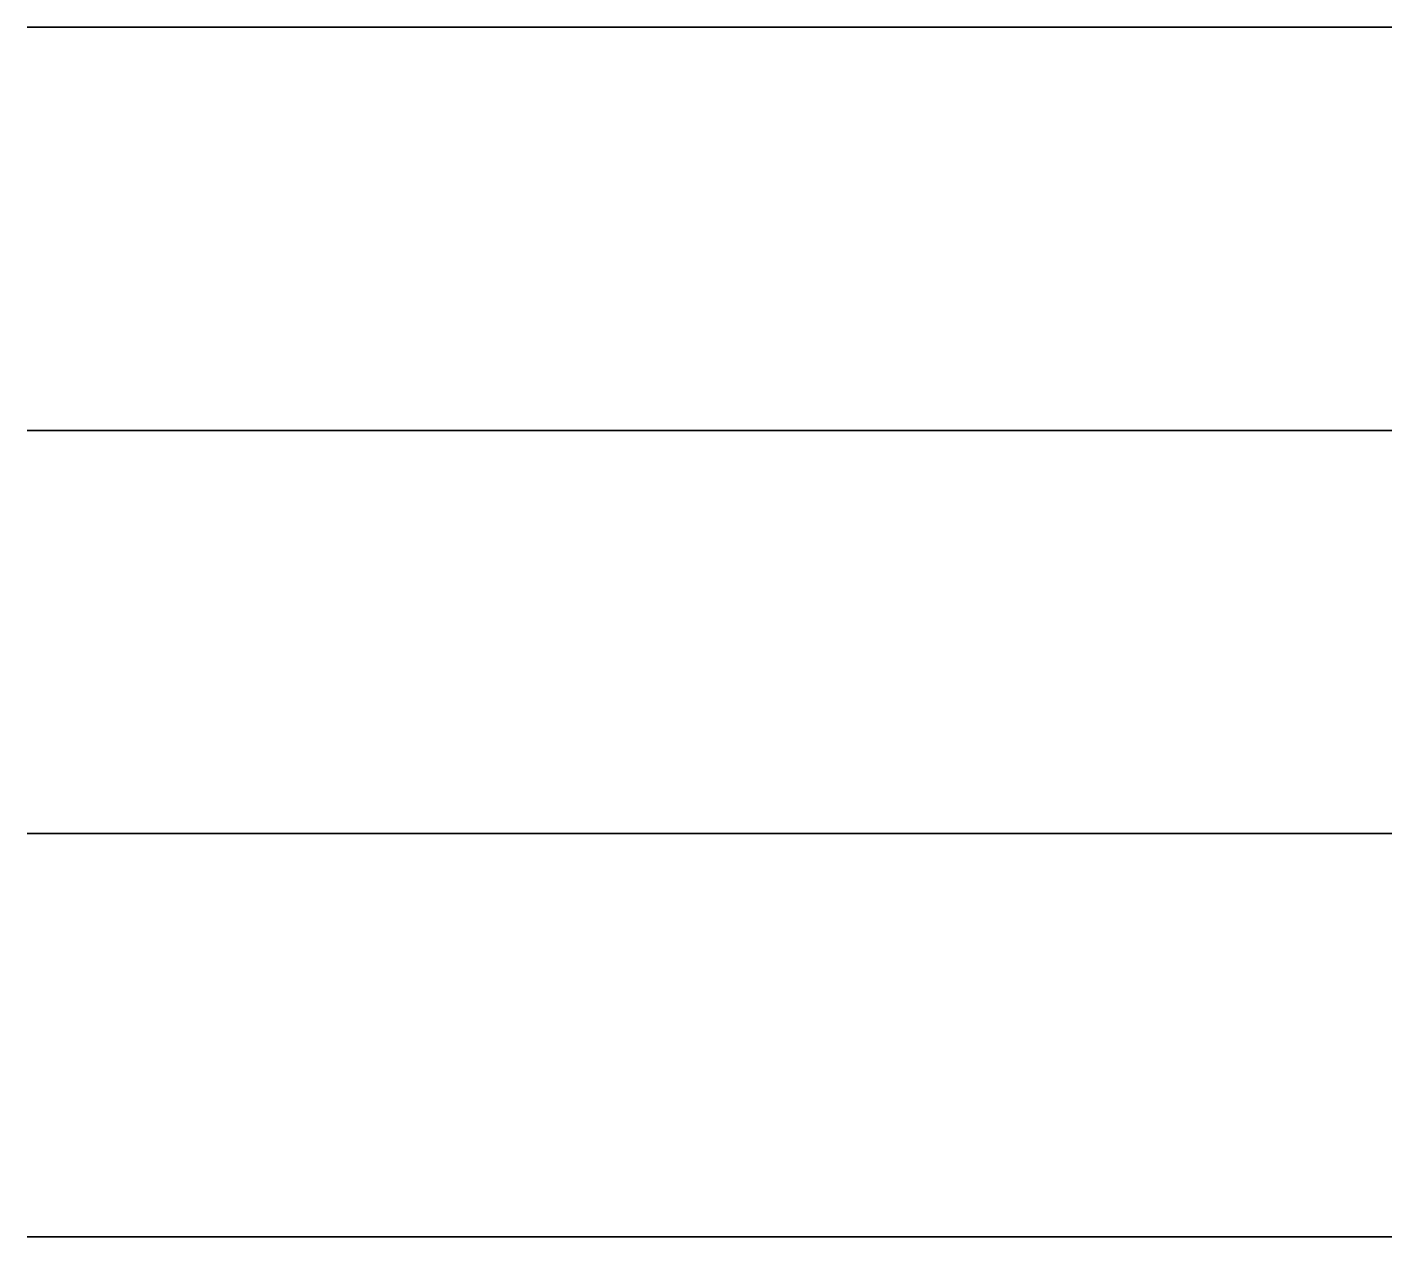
# Model space of a CAD drawing. Header units: metres. Extents: x 350990 to 353010, y 7455300 to 7456700.
# Drawn here: x 350990 to 351326.7, y 7456000 to 7456300 of the extents above; entities that cross this region are included whole.
import ezdxf

# ---------------------------------------------------------------- set-up
doc = ezdxf.new("R2010")
doc.units = ezdxf.units.M

msp = doc.modelspace()

# ---------------------------------------------------------------- linework, layer by layer
at = {"layer": 'BOC_P0N'}
msp.add_polyline3d([(351000, 7456000, 1232.572), (351010, 7456000, 1233.539), (351020, 7456000, 1234.188), (351030, 7456000, 1234.582), (351040, 7456000, 1234.685), (351050, 7456000, 1234.534), (351060, 7456000, 1234.174), (351070, 7456000, 1233.664), (351080, 7456000, 1233.064), (351090, 7456000, 1232.437), (351100, 7456000, 1231.845), (351110, 7456000, 1231.342), (351120, 7456000, 1230.974), (351130, 7456000, 1230.775), (351140, 7456000, 1230.768), (351150, 7456000, 1230.959), (351160, 7456000, 1231.346), (351170, 7456000, 1231.911), (351180, 7456000, 1232.629), (351190, 7456000, 1233.468), (351200, 7456000, 1234.393), (351210, 7456000, 1235.365), (351220, 7456000, 1236.351), (351230, 7456000, 1237.321), (351240, 7456000, 1238.25), (351250, 7456000, 1239.122), (351260, 7456000, 1239.928), (351270, 7456000, 1240.665), (351280, 7456000, 1241.337), (351290, 7456000, 1241.952), (351300, 7456000, 1242.521), (351310, 7456000, 1243.053), (351320, 7456000, 1243.558), (351330, 7456000, 1244.039)], dxfattribs=at)
at = {"layer": 'BOC_P100N'}
msp.add_polyline3d([(351000, 7456100, 1212.597), (351010, 7456100, 1212.978), (351020, 7456100, 1213.278), (351030, 7456100, 1213.512), (351040, 7456100, 1213.69), (351050, 7456100, 1213.817), (351060, 7456100, 1213.893), (351070, 7456100, 1213.913), (351080, 7456100, 1213.87), (351090, 7456100, 1213.756), (351100, 7456100, 1213.563), (351110, 7456100, 1213.289), (351120, 7456100, 1212.935), (351130, 7456100, 1212.568), (351140, 7456100, 1212.15), (351150, 7456100, 1211.706), (351160, 7456100, 1211.27), (351170, 7456100, 1210.882), (351180, 7456100, 1210.586), (351190, 7456100, 1210.428), (351200, 7456100, 1210.453), (351210, 7456100, 1210.698), (351220, 7456100, 1211.195), (351230, 7456100, 1211.964), (351240, 7456100, 1213.012), (351250, 7456100, 1214.333), (351260, 7456100, 1215.905), (351270, 7456100, 1217.695), (351280, 7456100, 1219.655), (351290, 7456100, 1221.73), (351300, 7456100, 1223.859), (351310, 7456100, 1225.977), (351320, 7456100, 1228.021), (351330, 7456100, 1229.935)], dxfattribs=at)
at = {"layer": 'BOC_P200N'}
msp.add_polyline3d([(351000, 7456200, 1209.118), (351010, 7456200, 1209.983), (351020, 7456200, 1210.629), (351030, 7456200, 1211.032), (351040, 7456200, 1211.179), (351050, 7456200, 1211.07), (351060, 7456200, 1210.717), (351070, 7456200, 1210.146), (351080, 7456200, 1209.393), (351090, 7456200, 1208.505), (351100, 7456200, 1207.536), (351110, 7456200, 1206.543), (351120, 7456200, 1205.581), (351130, 7456200, 1204.706), (351140, 7456200, 1203.962), (351150, 7456200, 1203.388), (351160, 7456200, 1203.008), (351170, 7456200, 1202.835), (351180, 7456200, 1202.868), (351190, 7456200, 1203.097), (351200, 7456200, 1203.497), (351210, 7456200, 1204.039), (351220, 7456200, 1204.686), (351230, 7456200, 1205.459), (351240, 7456200, 1206.264), (351250, 7456200, 1207.068), (351260, 7456200, 1207.847), (351270, 7456200, 1208.581), (351280, 7456200, 1209.265), (351290, 7456200, 1209.898), (351300, 7456200, 1210.491), (351310, 7456200, 1211.062), (351320, 7456200, 1211.632), (351330, 7456200, 1212.227)], dxfattribs=at)
at = {"layer": 'BOC_P300N'}
msp.add_polyline3d([(351000, 7456300, 1209.812), (351010, 7456300, 1209.233), (351020, 7456300, 1208.584), (351030, 7456300, 1207.909), (351040, 7456300, 1207.248), (351050, 7456300, 1206.636), (351060, 7456300, 1206.104), (351070, 7456300, 1205.674), (351080, 7456300, 1205.359), (351090, 7456300, 1205.163), (351100, 7456300, 1205.081), (351110, 7456300, 1205.105), (351120, 7456300, 1205.218), (351130, 7456300, 1205.404), (351140, 7456300, 1205.646), (351150, 7456300, 1205.93), (351160, 7456300, 1206.246), (351170, 7456300, 1206.591), (351180, 7456300, 1206.968), (351190, 7456300, 1207.387), (351200, 7456300, 1207.865), (351210, 7456300, 1208.421), (351220, 7456300, 1209.078), (351230, 7456300, 1209.857), (351240, 7456300, 1210.777), (351250, 7456300, 1211.851), (351260, 7456300, 1213.082), (351270, 7456300, 1214.464), (351280, 7456300, 1215.98), (351290, 7456300, 1217.602), (351300, 7456300, 1219.29), (351310, 7456300, 1220.996), (351320, 7456300, 1222.666), (351330, 7456300, 1224.298)], dxfattribs=at)
at = {"layer": 'BOLC_P0N'}
msp.add_polyline3d([(351000, 7456000, 1188.151), (351010, 7456000, 1186.94), (351020, 7456000, 1185.932), (351030, 7456000, 1185.192), (351040, 7456000, 1184.772), (351050, 7456000, 1184.713), (351060, 7456000, 1185.037), (351070, 7456000, 1185.753), (351080, 7456000, 1186.848), (351090, 7456000, 1188.294), (351100, 7456000, 1190.043), (351110, 7456000, 1192.036), (351120, 7456000, 1194.198), (351130, 7456000, 1196.447), (351140, 7456000, 1198.695), (351150, 7456000, 1200.853), (351160, 7456000, 1202.835), (351170, 7456000, 1204.562), (351180, 7456000, 1205.969), (351190, 7456000, 1207.003), (351200, 7456000, 1207.628), (351210, 7456000, 1207.831), (351220, 7456000, 1207.612), (351230, 7456000, 1206.996), (351240, 7456000, 1206.021), (351250, 7456000, 1204.746), (351260, 7456000, 1203.242), (351270, 7456000, 1201.594), (351280, 7456000, 1199.895), (351290, 7456000, 1198.244), (351300, 7456000, 1196.742), (351310, 7456000, 1195.486), (351320, 7456000, 1194.565), (351330, 7456000, 1194.057)], dxfattribs=at)
at = {"layer": 'BOLC_P100N'}
msp.add_polyline3d([(351000, 7456100, 1202.659), (351010, 7456100, 1202.856), (351020, 7456100, 1202.856), (351030, 7456100, 1202.714), (351040, 7456100, 1202.49), (351050, 7456100, 1202.242), (351060, 7456100, 1202.025), (351070, 7456100, 1201.884), (351080, 7456100, 1201.858), (351090, 7456100, 1201.971), (351100, 7456100, 1202.235), (351110, 7456100, 1202.647), (351120, 7456100, 1203.19), (351130, 7456100, 1203.835), (351140, 7456100, 1204.15), (351150, 7456100, 1203.706), (351160, 7456100, 1203.27), (351170, 7456100, 1202.882), (351180, 7456100, 1202.586), (351190, 7456100, 1202.428), (351200, 7456100, 1202.453), (351210, 7456100, 1202.698), (351220, 7456100, 1203.195), (351230, 7456100, 1203.964), (351240, 7456100, 1203.753), (351250, 7456100, 1202.162), (351260, 7456100, 1200.3), (351270, 7456100, 1198.212), (351280, 7456100, 1195.958), (351290, 7456100, 1193.612), (351300, 7456100, 1191.258), (351310, 7456100, 1188.988), (351320, 7456100, 1186.899), (351330, 7456100, 1185.087)], dxfattribs=at)
at = {"layer": 'BOLC_P200N'}
msp.add_polyline3d([(351000, 7456200, 1201.118), (351010, 7456200, 1201.983), (351020, 7456200, 1202.629), (351030, 7456200, 1203.032), (351040, 7456200, 1203.179), (351050, 7456200, 1203.07), (351060, 7456200, 1202.717), (351070, 7456200, 1202.146), (351080, 7456200, 1201.393), (351090, 7456200, 1200.505), (351100, 7456200, 1199.536), (351110, 7456200, 1198.543), (351120, 7456200, 1197.581), (351130, 7456200, 1196.706), (351140, 7456200, 1195.962), (351150, 7456200, 1195.388), (351160, 7456200, 1195.008), (351170, 7456200, 1194.835), (351180, 7456200, 1194.868), (351190, 7456200, 1195.097), (351200, 7456200, 1195.497), (351210, 7456200, 1196.039), (351220, 7456200, 1196.686), (351230, 7456200, 1197.459), (351240, 7456200, 1198.264), (351250, 7456200, 1199.068), (351260, 7456200, 1199.847), (351270, 7456200, 1200.581), (351280, 7456200, 1201.265), (351290, 7456200, 1201.898), (351300, 7456200, 1202.491), (351310, 7456200, 1200.065), (351320, 7456200, 1196.932), (351330, 7456200, 1193.715)], dxfattribs=at)
at = {"layer": 'BOLC_P300N'}
msp.add_polyline3d([(351000, 7456300, 1195.836), (351010, 7456300, 1195.695), (351020, 7456300, 1195.309), (351030, 7456300, 1194.698), (351040, 7456300, 1193.892), (351050, 7456300, 1192.933), (351060, 7456300, 1191.871), (351070, 7456300, 1190.762), (351080, 7456300, 1189.67), (351090, 7456300, 1188.657), (351100, 7456300, 1187.787), (351110, 7456300, 1187.119), (351120, 7456300, 1186.704), (351130, 7456300, 1186.586), (351140, 7456300, 1186.795), (351150, 7456300, 1187.35), (351160, 7456300, 1188.254), (351170, 7456300, 1189.496), (351180, 7456300, 1191.048), (351190, 7456300, 1192.873), (351200, 7456300, 1194.919), (351210, 7456300, 1197.126), (351220, 7456300, 1199.426), (351230, 7456300, 1201.746), (351240, 7456300, 1202.777), (351250, 7456300, 1203.851), (351260, 7456300, 1205.082), (351270, 7456300, 1206.464), (351280, 7456300, 1207.98), (351290, 7456300, 1209.602), (351300, 7456300, 1211.29), (351310, 7456300, 1212.597), (351320, 7456300, 1212.261), (351330, 7456300, 1211.509)], dxfattribs=at)
at = {"layer": 'BOX_P0N'}
msp.add_polyline3d([(351000, 7456000, 1174.336), (351010, 7456000, 1174.077), (351020, 7456000, 1174.161), (351030, 7456000, 1174.588), (351040, 7456000, 1175.335), (351050, 7456000, 1176.362), (351060, 7456000, 1177.614), (351070, 7456000, 1179.028), (351080, 7456000, 1180.537), (351090, 7456000, 1182.075), (351100, 7456000, 1183.58), (351110, 7456000, 1184.997), (351120, 7456000, 1186.281), (351130, 7456000, 1187.393), (351140, 7456000, 1188.303), (351150, 7456000, 1188.985), (351160, 7456000, 1189.418), (351170, 7456000, 1189.584), (351180, 7456000, 1189.463), (351190, 7456000, 1189.039), (351200, 7456000, 1188.292), (351210, 7456000, 1187.207), (351220, 7456000, 1185.77), (351230, 7456000, 1183.973), (351240, 7456000, 1181.817), (351250, 7456000, 1179.321), (351260, 7456000, 1176.517), (351270, 7456000, 1173.462), (351280, 7456000, 1170.235), (351290, 7456000, 1166.939), (351300, 7456000, 1163.697), (351310, 7456000, 1160.65), (351320, 7456000, 1157.949), (351330, 7456000, 1155.748)], dxfattribs=at)
at = {"layer": 'BOX_P100N'}
msp.add_polyline3d([(351000, 7456100, 1182.76), (351010, 7456100, 1182.812), (351020, 7456100, 1182.598), (351030, 7456100, 1182.158), (351040, 7456100, 1181.541), (351050, 7456100, 1180.809), (351060, 7456100, 1180.033), (351070, 7456100, 1179.29), (351080, 7456100, 1178.663), (351090, 7456100, 1178.234), (351100, 7456100, 1178.078), (351110, 7456100, 1178.259), (351120, 7456100, 1178.821), (351130, 7456100, 1179.787), (351140, 7456100, 1180.759), (351150, 7456100, 1181.317), (351160, 7456100, 1182.216), (351170, 7456100, 1183.452), (351180, 7456100, 1185.001), (351190, 7456100, 1186.812), (351200, 7456100, 1188.817), (351210, 7456100, 1190.928), (351220, 7456100, 1193.047), (351230, 7456100, 1195.07), (351240, 7456100, 1195.638), (351250, 7456100, 1194.265), (351260, 7456100, 1192.01), (351270, 7456100, 1188.902), (351280, 7456100, 1185.025), (351290, 7456100, 1180.517), (351300, 7456100, 1175.562), (351310, 7456100, 1170.384), (351320, 7456100, 1165.232), (351330, 7456100, 1160.368)], dxfattribs=at)
at = {"layer": 'BOX_P200N'}
msp.add_polyline3d([(351000, 7456200, 1181.589), (351010, 7456200, 1183.014), (351020, 7456200, 1183.721), (351030, 7456200, 1183.646), (351040, 7456200, 1182.772), (351050, 7456200, 1181.13), (351060, 7456200, 1178.804), (351070, 7456200, 1175.925), (351080, 7456200, 1172.664), (351090, 7456200, 1169.222), (351100, 7456200, 1165.818), (351110, 7456200, 1162.674), (351120, 7456200, 1159.999), (351130, 7456200, 1157.975), (351140, 7456200, 1156.744), (351150, 7456200, 1156.4), (351160, 7456200, 1156.98), (351170, 7456200, 1158.464), (351180, 7456200, 1160.774), (351190, 7456200, 1163.782), (351200, 7456200, 1167.319), (351210, 7456200, 1171.187), (351220, 7456200, 1175.175), (351230, 7456200, 1179.127), (351240, 7456200, 1182.791), (351250, 7456200, 1185.999), (351260, 7456200, 1188.622), (351270, 7456200, 1190.578), (351280, 7456200, 1191.835), (351290, 7456200, 1192.411), (351300, 7456200, 1192.371), (351310, 7456200, 1188.821), (351320, 7456200, 1184.182), (351330, 7456200, 1179.205)], dxfattribs=at)
at = {"layer": 'BOX_P300N'}
msp.add_polyline3d([(351000, 7456300, 1170.127), (351010, 7456300, 1171.116), (351020, 7456300, 1171.556), (351030, 7456300, 1171.394), (351040, 7456300, 1170.622), (351050, 7456300, 1169.277), (351060, 7456300, 1167.439), (351070, 7456300, 1165.23), (351080, 7456300, 1162.799), (351090, 7456300, 1160.32), (351100, 7456300, 1157.972), (351110, 7456300, 1155.934), (351120, 7456300, 1154.367), (351130, 7456300, 1153.407), (351140, 7456300, 1153.154), (351150, 7456300, 1153.669), (351160, 7456300, 1154.964), (351170, 7456300, 1157.009), (351180, 7456300, 1159.733), (351190, 7456300, 1163.03), (351200, 7456300, 1166.763), (351210, 7456300, 1170.783), (351220, 7456300, 1174.928), (351230, 7456300, 1179.04), (351240, 7456300, 1181.738), (351250, 7456300, 1184.296), (351260, 7456300, 1186.795), (351270, 7456300, 1189.215), (351280, 7456300, 1191.542), (351290, 7456300, 1193.769), (351300, 7456300, 1195.89), (351310, 7456300, 1197.498), (351320, 7456300, 1197.371), (351330, 7456300, 1196.773)], dxfattribs=at)
at = {"layer": 'PRO_P0N'}
msp.add_polyline3d([(351330, 7456000, 290.013), (351320, 7456000, 290.013), (351310, 7456000, 290.013), (351300, 7456000, 290.013), (351290, 7456000, 290.013), (351280, 7456000, 290.014), (351270, 7456000, 290.014), (351260, 7456000, 290.014), (351250, 7456000, 290.014), (351240, 7456000, 290.015), (351230, 7456000, 290.015), (351220, 7456000, 290.015), (351210, 7456000, 290.015), (351200, 7456000, 290.015), (351190, 7456000, 290.015), (351180, 7456000, 290.015), (351170, 7456000, 290.015), (351160, 7456000, 290.016), (351150, 7456000, 290.016), (351140, 7456000, 290.016), (351130, 7456000, 290.016), (351120, 7456000, 290.017), (351110, 7456000, 290.017), (351100, 7456000, 290.018), (351090, 7456000, 290.018), (351080, 7456000, 290.019), (351070, 7456000, 290.019), (351060, 7456000, 290.02), (351050, 7456000, 290.021), (351040, 7456000, 290.022), (351030, 7456000, 290.022), (351020, 7456000, 290.023), (351010, 7456000, 290.024), (351000, 7456000, 290.024), (350990.024, 7456000, 300), (350990.025, 7456000, 310), (350990.026, 7456000, 320), (350990.027, 7456000, 330), (350990.027, 7456000, 340), (350990.028, 7456000, 350), (350990.029, 7456000, 360), (350990.03, 7456000, 370), (350990.03, 7456000, 380), (350990.031, 7456000, 390), (350990.031, 7456000, 400), (350990.032, 7456000, 410), (350990.032, 7456000, 420), (350990.032, 7456000, 430), (350990.032, 7456000, 440), (350990.032, 7456000, 450), (350990.032, 7456000, 460), (350990.032, 7456000, 470), (350990.032, 7456000, 480), (350990.032, 7456000, 490), (350990.032, 7456000, 500), (350990.032, 7456000, 510), (350990.033, 7456000, 520), (350990.033, 7456000, 530), (350990.033, 7456000, 540), (350990.033, 7456000, 550), (350990.034, 7456000, 560), (350990.034, 7456000, 570), (350990.035, 7456000, 580), (350990.036, 7456000, 590), (350990.036, 7456000, 600), (350990.037, 7456000, 610), (350990.039, 7456000, 620), (350990.04, 7456000, 630), (350990.041, 7456000, 640), (350990.043, 7456000, 650), (350990.045, 7456000, 660), (350990.047, 7456000, 670), (350990.049, 7456000, 680), (350990.052, 7456000, 690), (350990.055, 7456000, 700), (350990.058, 7456000, 710), (350990.063, 7456000, 720), (350990.068, 7456000, 730), (350990.074, 7456000, 740), (350990.083, 7456000, 750), (350990.093, 7456000, 760), (350990.108, 7456000, 770), (350990.129, 7456000, 780), (350990.161, 7456000, 790), (350990.216, 7456000, 800), (350990.333, 7456000, 810), (350990.752, 7456000, 820), (351000, 7456000, 827.262), (351004.821, 7456000, 830), (351010, 7456000, 833.023), (351019.596, 7456000, 840), (351020, 7456000, 840.305), (351030, 7456000, 849.482), (351030.475, 7456000, 850), (351039.286, 7456000, 860), (351040, 7456000, 860.849), (351046.812, 7456000, 870), (351050, 7456000, 874.496), (351053.589, 7456000, 880), (351059.819, 7456000, 890), (351060, 7456000, 890.303), (351065.573, 7456000, 900), (351070, 7456000, 908.086), (351071.038, 7456000, 910), (351076.236, 7456000, 920), (351080, 7456000, 927.605), (351081.21, 7456000, 930), (351086.014, 7456000, 940), (351090, 7456000, 948.691), (351090.624, 7456000, 950), (351095.14, 7456000, 960), (351099.497, 7456000, 970), (351100, 7456000, 971.212), (351103.818, 7456000, 980), (351108.077, 7456000, 990), (351110, 7456000, 994.589), (351112.352, 7456000, 1000), (351116.699, 7456000, 1010), (351120, 7456000, 1017.396), (351121.184, 7456000, 1020), (351125.842, 7456000, 1030), (351130, 7456000, 1038.403), (351130.789, 7456000, 1040), (351135.964, 7456000, 1050), (351140, 7456000, 1057.252), (351141.509, 7456000, 1060), (351147.334, 7456000, 1070), (351150, 7456000, 1074.302), (351153.492, 7456000, 1080), (351160, 7456000, 1089.99), (351160.007, 7456000, 1090), (351166.8, 7456000, 1100), (351170, 7456000, 1104.526), (351174.005, 7456000, 1110), (351180, 7456000, 1117.963), (351181.645, 7456000, 1120), (351189.849, 7456000, 1130), (351190, 7456000, 1130.185), (351199.005, 7456000, 1140), (351200, 7456000, 1141.101), (351209.527, 7456000, 1150), (351210, 7456000, 1150.457), (351220, 7456000, 1158.258), (351222.935, 7456000, 1160), (351230, 7456000, 1164.468), (351240, 7456000, 1169.063), (351242.817, 7456000, 1170), (351250, 7456000, 1172.668), (351260, 7456000, 1175.476), (351270, 7456000, 1177.886), (351278.308, 7456000, 1180), (351274.634, 7456000, 1190), (351270, 7456000, 1195.256), (351265.728, 7456000, 1200), (351260, 7456000, 1204.325), (351253.323, 7456000, 1210), (351250, 7456000, 1212.287), (351241.05, 7456000, 1220), (351240, 7456000, 1220.811), (351230.936, 7456000, 1230), (351230, 7456000, 1230.912), (351222.909, 7456000, 1240), (351220, 7456000, 1244.733), (351217.137, 7456000, 1250), (351220, 7456000, 1252.042), (351230, 7456000, 1251.959), (351240, 7456000, 1251.857), (351250, 7456000, 1251.745), (351260, 7456000, 1251.632), (351270, 7456000, 1251.527), (351280, 7456000, 1251.437), (351290, 7456000, 1251.372), (351300, 7456000, 1251.339), (351310, 7456000, 1251.346), (351320, 7456000, 1251.399), (351330, 7456000, 1251.503)], dxfattribs=at)
at = {"layer": 'PRO_P100N'}
msp.add_polyline3d([(351330, 7456100, 290.014), (351320, 7456100, 290.014), (351310, 7456100, 290.014), (351300, 7456100, 290.014), (351290, 7456100, 290.014), (351280, 7456100, 290.015), (351270, 7456100, 290.015), (351260, 7456100, 290.015), (351250, 7456100, 290.015), (351240, 7456100, 290.015), (351230, 7456100, 290.016), (351220, 7456100, 290.016), (351210, 7456100, 290.016), (351200, 7456100, 290.016), (351190, 7456100, 290.016), (351180, 7456100, 290.016), (351170, 7456100, 290.016), (351160, 7456100, 290.016), (351150, 7456100, 290.016), (351140, 7456100, 290.016), (351130, 7456100, 290.016), (351120, 7456100, 290.017), (351110, 7456100, 290.017), (351100, 7456100, 290.017), (351090, 7456100, 290.017), (351080, 7456100, 290.018), (351070, 7456100, 290.018), (351060, 7456100, 290.019), (351050, 7456100, 290.019), (351040, 7456100, 290.02), (351030, 7456100, 290.02), (351020, 7456100, 290.02), (351010, 7456100, 290.021), (351000, 7456100, 290.021), (350990.021, 7456100, 300), (350990.022, 7456100, 310), (350990.022, 7456100, 320), (350990.023, 7456100, 330), (350990.024, 7456100, 340), (350990.026, 7456100, 350), (350990.027, 7456100, 360), (350990.028, 7456100, 370), (350990.029, 7456100, 380), (350990.031, 7456100, 390), (350990.032, 7456100, 400), (350990.034, 7456100, 410), (350990.035, 7456100, 420), (350990.037, 7456100, 430), (350990.038, 7456100, 440), (350990.039, 7456100, 450), (350990.04, 7456100, 460), (350990.041, 7456100, 470), (350990.041, 7456100, 480), (350990.041, 7456100, 490), (350990.042, 7456100, 500), (350990.041, 7456100, 510), (350990.041, 7456100, 520), (350990.041, 7456100, 530), (350990.041, 7456100, 540), (350990.04, 7456100, 550), (350990.04, 7456100, 560), (350990.04, 7456100, 570), (350990.04, 7456100, 580), (350990.04, 7456100, 590), (350990.04, 7456100, 600), (350990.041, 7456100, 610), (350990.041, 7456100, 620), (350990.042, 7456100, 630), (350990.044, 7456100, 640), (350990.045, 7456100, 650), (350990.047, 7456100, 660), (350990.05, 7456100, 670), (350990.054, 7456100, 680), (350990.058, 7456100, 690), (350990.064, 7456100, 700), (350990.072, 7456100, 710), (350990.082, 7456100, 720), (350990.097, 7456100, 730), (350990.119, 7456100, 740), (350990.156, 7456100, 750), (350990.227, 7456100, 760), (350990.418, 7456100, 770), (350992.632, 7456100, 780), (351000, 7456100, 781.408), (351010, 7456100, 788.179), (351012.319, 7456100, 790), (351020, 7456100, 796.662), (351023.279, 7456100, 800), (351030, 7456100, 807.582), (351031.868, 7456100, 810), (351038.961, 7456100, 820), (351040, 7456100, 821.571), (351045.102, 7456100, 830), (351050, 7456100, 838.614), (351050.746, 7456100, 840), (351056.042, 7456100, 850), (351060, 7456100, 857.627), (351061.222, 7456100, 860), (351066.396, 7456100, 870), (351070, 7456100, 876.915), (351071.662, 7456100, 880), (351077.124, 7456100, 890), (351080, 7456100, 895.197), (351082.836, 7456100, 900), (351088.812, 7456100, 910), (351090, 7456100, 911.997), (351095.164, 7456100, 920), (351100, 7456100, 927.541), (351101.709, 7456100, 930), (351108.422, 7456100, 940), (351110, 7456100, 942.472), (351115.07, 7456100, 950), (351120, 7456100, 957.895), (351121.34, 7456100, 960), (351127.012, 7456100, 970), (351130, 7456100, 976.024), (351131.911, 7456100, 980), (351135.961, 7456100, 990), (351139.295, 7456100, 1000), (351140, 7456100, 1002.615), (351141.857, 7456100, 1010), (351143.842, 7456100, 1020), (351145.403, 7456100, 1030), (351146.656, 7456100, 1040), (351147.722, 7456100, 1050), (351148.725, 7456100, 1060), (351149.792, 7456100, 1070), (351150, 7456100, 1071.666), (351150.999, 7456100, 1080), (351152.51, 7456100, 1090), (351154.449, 7456100, 1100), (351156.909, 7456100, 1110), (351159.959, 7456100, 1120), (351160, 7456100, 1120.113), (351163.726, 7456100, 1130), (351168.237, 7456100, 1140), (351170, 7456100, 1143.389), (351173.755, 7456100, 1150), (351180, 7456100, 1159.595), (351180.305, 7456100, 1160), (351188.729, 7456100, 1170), (351190, 7456100, 1171.379), (351200, 7456100, 1179.992), (351200.012, 7456100, 1180), (351205.603, 7456100, 1190), (351210, 7456100, 1196.912), (351213.141, 7456100, 1200), (351220, 7456100, 1206.438), (351227.796, 7456100, 1210), (351230, 7456100, 1211.043), (351240, 7456100, 1211.873), (351248.12, 7456100, 1210), (351250, 7456100, 1209.592), (351260, 7456100, 1205.355), (351269.338, 7456100, 1200), (351270, 7456100, 1199.659), (351280, 7456100, 1194.261), (351288.37, 7456100, 1190), (351290, 7456100, 1189.275), (351300, 7456100, 1186.181), (351310, 7456100, 1185.208), (351320, 7456100, 1187.835), (351322.809, 7456100, 1190), (351329.602, 7456100, 1200)], dxfattribs=at)
at = {"layer": 'PRO_P200N'}
msp.add_polyline3d([(351330, 7456200, 290.015), (351320, 7456200, 290.015), (351310, 7456200, 290.016), (351300, 7456200, 290.016), (351290, 7456200, 290.016), (351280, 7456200, 290.016), (351270, 7456200, 290.017), (351260, 7456200, 290.017), (351250, 7456200, 290.017), (351240, 7456200, 290.017), (351230, 7456200, 290.018), (351220, 7456200, 290.018), (351210, 7456200, 290.018), (351200, 7456200, 290.018), (351190, 7456200, 290.018), (351180, 7456200, 290.018), (351170, 7456200, 290.018), (351160, 7456200, 290.018), (351150, 7456200, 290.018), (351140, 7456200, 290.018), (351130, 7456200, 290.018), (351120, 7456200, 290.018), (351110, 7456200, 290.019), (351100, 7456200, 290.019), (351090, 7456200, 290.019), (351080, 7456200, 290.019), (351070, 7456200, 290.02), (351060, 7456200, 290.02), (351050, 7456200, 290.02), (351040, 7456200, 290.02), (351030, 7456200, 290.021), (351020, 7456200, 290.021), (351010, 7456200, 290.021), (351000, 7456200, 290.021), (350990.021, 7456200, 300), (350990.021, 7456200, 310), (350990.022, 7456200, 320), (350990.023, 7456200, 330), (350990.024, 7456200, 340), (350990.024, 7456200, 350), (350990.025, 7456200, 360), (350990.027, 7456200, 370), (350990.028, 7456200, 380), (350990.029, 7456200, 390), (350990.031, 7456200, 400), (350990.032, 7456200, 410), (350990.034, 7456200, 420), (350990.036, 7456200, 430), (350990.038, 7456200, 440), (350990.04, 7456200, 450), (350990.042, 7456200, 460), (350990.044, 7456200, 470), (350990.046, 7456200, 480), (350990.048, 7456200, 490), (350990.05, 7456200, 500), (350990.051, 7456200, 510), (350990.052, 7456200, 520), (350990.052, 7456200, 530), (350990.053, 7456200, 540), (350990.053, 7456200, 550), (350990.053, 7456200, 560), (350990.053, 7456200, 570), (350990.053, 7456200, 580), (350990.054, 7456200, 590), (350990.054, 7456200, 600), (350990.055, 7456200, 610), (350990.057, 7456200, 620), (350990.059, 7456200, 630), (350990.062, 7456200, 640), (350990.066, 7456200, 650), (350990.071, 7456200, 660), (350990.079, 7456200, 670), (350990.09, 7456200, 680), (350990.107, 7456200, 690), (350990.134, 7456200, 700), (350990.185, 7456200, 710), (350990.309, 7456200, 720), (350991.022, 7456200, 730), (351000, 7456200, 733.788), (351010, 7456200, 736.663), (351019.489, 7456200, 740), (351020, 7456200, 740.198), (351030, 7456200, 744.94), (351037.694, 7456200, 750), (351040, 7456200, 751.78), (351048.169, 7456200, 760), (351050, 7456200, 762.247), (351055.18, 7456200, 770), (351060, 7456200, 779.049), (351060.441, 7456200, 780), (351064.588, 7456200, 790), (351068.115, 7456200, 800), (351070, 7456200, 805.898), (351071.264, 7456200, 810), (351074.234, 7456200, 820), (351077.128, 7456200, 830), (351080, 7456200, 839.836), (351080.05, 7456200, 840), (351083.274, 7456200, 850), (351086.745, 7456200, 860), (351090, 7456200, 868.563), (351090.612, 7456200, 870), (351095.281, 7456200, 880), (351100, 7456200, 888.933), (351100.66, 7456200, 890), (351107.448, 7456200, 900), (351110, 7456200, 903.413), (351115.872, 7456200, 910), (351120, 7456200, 914.324), (351126.323, 7456200, 920), (351130, 7456200, 923.214), (351138.523, 7456200, 930), (351140, 7456200, 931.2), (351150, 7456200, 939.312), (351150.8, 7456200, 940), (351160, 7456200, 948.749), (351161.156, 7456200, 950), (351169.076, 7456200, 960), (351170, 7456200, 961.411), (351174.792, 7456200, 970), (351179.054, 7456200, 980), (351180, 7456200, 982.969), (351181.95, 7456200, 990), (351183.866, 7456200, 1000), (351185.034, 7456200, 1010), (351185.579, 7456200, 1020), (351185.616, 7456200, 1030), (351185.25, 7456200, 1040), (351184.587, 7456200, 1050), (351183.731, 7456200, 1060), (351182.794, 7456200, 1070), (351181.897, 7456200, 1080), (351181.177, 7456200, 1090), (351180.784, 7456200, 1100), (351180.89, 7456200, 1110), (351181.681, 7456200, 1120), (351183.361, 7456200, 1130), (351186.141, 7456200, 1140), (351190, 7456200, 1149.458), (351190.264, 7456200, 1150), (351196.829, 7456200, 1160), (351200, 7456200, 1163.717), (351207.31, 7456200, 1170), (351210, 7456200, 1171.883), (351220, 7456200, 1176.416), (351230, 7456200, 1178.637), (351240, 7456200, 1179.083), (351250, 7456200, 1178.243), (351260, 7456200, 1176.535), (351270, 7456200, 1174.299), (351280, 7456200, 1171.819), (351287.293, 7456200, 1170), (351290, 7456200, 1169.332), (351300, 7456200, 1167.076), (351310, 7456200, 1165.253), (351320, 7456200, 1164.031), (351330, 7456200, 1163.565)], dxfattribs=at)
at = {"layer": 'PRO_P300N'}
msp.add_polyline3d([(351330, 7456300, 290.016), (351320, 7456300, 290.017), (351310, 7456300, 290.017), (351300, 7456300, 290.017), (351290, 7456300, 290.018), (351280, 7456300, 290.018), (351270, 7456300, 290.019), (351260, 7456300, 290.019), (351250, 7456300, 290.02), (351240, 7456300, 290.02), (351230, 7456300, 290.021), (351220, 7456300, 290.021), (351210, 7456300, 290.021), (351200, 7456300, 290.022), (351190, 7456300, 290.022), (351180, 7456300, 290.022), (351170, 7456300, 290.022), (351160, 7456300, 290.022), (351150, 7456300, 290.022), (351140, 7456300, 290.022), (351130, 7456300, 290.022), (351120, 7456300, 290.023), (351110, 7456300, 290.023), (351100, 7456300, 290.023), (351090, 7456300, 290.023), (351080, 7456300, 290.024), (351070, 7456300, 290.024), (351060, 7456300, 290.024), (351050, 7456300, 290.025), (351040, 7456300, 290.025), (351030, 7456300, 290.025), (351020, 7456300, 290.025), (351010, 7456300, 290.025), (351000, 7456300, 290.025), (350990.025, 7456300, 300), (350990.025, 7456300, 310), (350990.025, 7456300, 320), (350990.025, 7456300, 330), (350990.026, 7456300, 340), (350990.026, 7456300, 350), (350990.026, 7456300, 360), (350990.027, 7456300, 370), (350990.028, 7456300, 380), (350990.028, 7456300, 390), (350990.029, 7456300, 400), (350990.031, 7456300, 410), (350990.032, 7456300, 420), (350990.034, 7456300, 430), (350990.036, 7456300, 440), (350990.039, 7456300, 450), (350990.042, 7456300, 460), (350990.045, 7456300, 470), (350990.049, 7456300, 480), (350990.053, 7456300, 490), (350990.058, 7456300, 500), (350990.064, 7456300, 510), (350990.07, 7456300, 520), (350990.076, 7456300, 530), (350990.084, 7456300, 540), (350990.091, 7456300, 550), (350990.099, 7456300, 560), (350990.108, 7456300, 570), (350990.117, 7456300, 580), (350990.128, 7456300, 590), (350990.14, 7456300, 600), (350990.155, 7456300, 610), (350990.176, 7456300, 620), (350990.204, 7456300, 630), (350990.25, 7456300, 640), (350990.334, 7456300, 650), (350990.538, 7456300, 660), (350991.701, 7456300, 670), (351000, 7456300, 673.448), (351010, 7456300, 672.291), (351020, 7456300, 670.785), (351025.199, 7456300, 670), (351030, 7456300, 669.199), (351040, 7456300, 667.959), (351050, 7456300, 667.562), (351060, 7456300, 668.513), (351065.351, 7456300, 670), (351070, 7456300, 671.447), (351080, 7456300, 677.288), (351083.046, 7456300, 680), (351090, 7456300, 687.667), (351091.587, 7456300, 690), (351096.905, 7456300, 700), (351100, 7456300, 708.266), (351100.554, 7456300, 710), (351102.871, 7456300, 720), (351104.352, 7456300, 730), (351105.219, 7456300, 740), (351105.668, 7456300, 750), (351105.868, 7456300, 760), (351105.958, 7456300, 770), (351106.049, 7456300, 780), (351106.236, 7456300, 790), (351106.598, 7456300, 800), (351107.21, 7456300, 810), (351108.146, 7456300, 820), (351109.487, 7456300, 830), (351110, 7456300, 832.803), (351111.524, 7456300, 840), (351114.372, 7456300, 850), (351118.152, 7456300, 860), (351120, 7456300, 863.843), (351123.699, 7456300, 870), (351130, 7456300, 878.247), (351131.716, 7456300, 880), (351140, 7456300, 887.03), (351144.42, 7456300, 890), (351150, 7456300, 893.285), (351160, 7456300, 898.379), (351163.315, 7456300, 900), (351170, 7456300, 903.082), (351180, 7456300, 908.127), (351183.174, 7456300, 910), (351190, 7456300, 914.05), (351198.038, 7456300, 920), (351200, 7456300, 921.52), (351208.837, 7456300, 930), (351210, 7456300, 931.212), (351217.043, 7456300, 940), (351220, 7456300, 944.144), (351223.647, 7456300, 950), (351229.088, 7456300, 960), (351230, 7456300, 961.91), (351233.58, 7456300, 970), (351237.362, 7456300, 980), (351240, 7456300, 988.252), (351240.55, 7456300, 990), (351243.254, 7456300, 1000), (351245.528, 7456300, 1010), (351247.44, 7456300, 1020), (351249.058, 7456300, 1030), (351250, 7456300, 1036.785), (351250.489, 7456300, 1040), (351251.851, 7456300, 1050), (351253.195, 7456300, 1060), (351254.662, 7456300, 1070), (351256.446, 7456300, 1080), (351258.831, 7456300, 1090), (351260, 7456300, 1093.695), (351262.658, 7456300, 1100), (351268.998, 7456300, 1110), (351270, 7456300, 1111.145), (351280, 7456300, 1118.625), (351282.967, 7456300, 1120), (351290, 7456300, 1122.591), (351300, 7456300, 1125.024), (351310, 7456300, 1126.83), (351320, 7456300, 1128.493), (351328.087, 7456300, 1130)], dxfattribs=at)
at = {"layer": 'TOH_P0N'}
msp.add_polyline3d([(351000, 7456000, 1155.647), (351010, 7456000, 1158.36), (351020, 7456000, 1161.242), (351030, 7456000, 1164.16), (351040, 7456000, 1165.335), (351050, 7456000, 1166.362), (351060, 7456000, 1167.614), (351070, 7456000, 1169.028), (351080, 7456000, 1170.537), (351090, 7456000, 1172.075), (351100, 7456000, 1173.58), (351110, 7456000, 1174.997), (351120, 7456000, 1176.281), (351130, 7456000, 1175.782), (351140, 7456000, 1175.089), (351150, 7456000, 1174.284), (351160, 7456000, 1173.415), (351170, 7456000, 1172.505), (351180, 7456000, 1171.55), (351190, 7456000, 1170.512), (351200, 7456000, 1169.328), (351210, 7456000, 1167.913), (351220, 7456000, 1166.166), (351230, 7456000, 1163.982), (351240, 7456000, 1161.269), (351250, 7456000, 1157.956), (351260, 7456000, 1154.01), (351270, 7456000, 1149.445), (351280, 7456000, 1144.332), (351290, 7456000, 1138.802), (351300, 7456000, 1133.04), (351310, 7456000, 1127.285), (351320, 7456000, 1121.808), (351330, 7456000, 1116.903)], dxfattribs=at)
at = {"layer": 'TOH_P100N'}
msp.add_polyline3d([(351000, 7456100, 1163.68), (351010, 7456100, 1166.62), (351020, 7456100, 1168.795), (351030, 7456100, 1170.148), (351040, 7456100, 1170.664), (351050, 7456100, 1170.375), (351060, 7456100, 1169.359), (351070, 7456100, 1167.739), (351080, 7456100, 1165.676), (351090, 7456100, 1163.358), (351100, 7456100, 1160.99), (351110, 7456100, 1158.776), (351120, 7456100, 1156.909), (351130, 7456100, 1155.55), (351140, 7456100, 1154.429), (351150, 7456100, 1153.232), (351160, 7456100, 1152.792), (351170, 7456100, 1153.153), (351180, 7456100, 1154.306), (351190, 7456100, 1156.182), (351200, 7456100, 1158.664), (351210, 7456100, 1161.587), (351220, 7456100, 1164.752), (351230, 7456100, 1167.937), (351240, 7456100, 1169.652), (351250, 7456100, 1169.285), (351260, 7456100, 1167.775), (351270, 7456100, 1165.054), (351280, 7456100, 1161.136), (351290, 7456100, 1156.12), (351300, 7456100, 1150.19), (351310, 7456100, 1143.603), (351320, 7456100, 1136.676), (351330, 7456100, 1129.761)], dxfattribs=at)
at = {"layer": 'TOH_P200N'}
msp.add_polyline3d([(351000, 7456200, 1152.653), (351010, 7456200, 1154.984), (351020, 7456200, 1156.425), (351030, 7456200, 1156.883), (351040, 7456200, 1156.315), (351050, 7456200, 1154.735), (351060, 7456200, 1152.216), (351070, 7456200, 1148.888), (351080, 7456200, 1144.933), (351090, 7456200, 1140.571), (351100, 7456200, 1136.052), (351110, 7456200, 1131.636), (351120, 7456200, 1127.58), (351130, 7456200, 1124.121), (351140, 7456200, 1121.458), (351150, 7456200, 1119.745), (351160, 7456200, 1119.08), (351170, 7456200, 1119.498), (351180, 7456200, 1120.974), (351190, 7456200, 1123.428), (351200, 7456200, 1126.729), (351210, 7456200, 1130.703), (351220, 7456200, 1135.15), (351230, 7456200, 1139.907), (351240, 7456200, 1144.692), (351250, 7456200, 1149.291), (351260, 7456200, 1153.511), (351270, 7456200, 1157.192), (351280, 7456200, 1160.215), (351290, 7456200, 1162.51), (351300, 7456200, 1164.053), (351310, 7456200, 1161.871), (351320, 7456200, 1158.312), (351330, 7456200, 1154.068)], dxfattribs=at)
at = {"layer": 'TOH_P300N'}
msp.add_polyline3d([(351000, 7456300, 1135.196), (351010, 7456300, 1134.531), (351020, 7456300, 1133.738), (351030, 7456300, 1132.851), (351040, 7456300, 1131.907), (351050, 7456300, 1130.952), (351060, 7456300, 1130.036), (351070, 7456300, 1129.208), (351080, 7456300, 1128.519), (351090, 7456300, 1128.014), (351100, 7456300, 1127.731), (351110, 7456300, 1127.699), (351120, 7456300, 1127.934), (351130, 7456300, 1128.441), (351140, 7456300, 1129.211), (351150, 7456300, 1130.225), (351160, 7456300, 1131.451), (351170, 7456300, 1132.854), (351180, 7456300, 1134.394), (351190, 7456300, 1136.031), (351200, 7456300, 1137.733), (351210, 7456300, 1139.473), (351220, 7456300, 1141.232), (351230, 7456300, 1143.001), (351240, 7456300, 1143.539), (351250, 7456300, 1144.253), (351260, 7456300, 1145.327), (351270, 7456300, 1146.817), (351280, 7456300, 1148.752), (351290, 7456300, 1151.132), (351300, 7456300, 1153.924), (351310, 7456300, 1156.66), (351320, 7456300, 1158.032), (351330, 7456300, 1159.196)], dxfattribs=at)
at = {"layer": 'TOPO_P0N'}
msp.add_polyline3d([(351000, 7456000, 1238.863), (351010, 7456000, 1240.106), (351020, 7456000, 1241.314), (351030, 7456000, 1242.48), (351040, 7456000, 1243.598), (351050, 7456000, 1244.662), (351060, 7456000, 1245.665), (351070, 7456000, 1246.604), (351080, 7456000, 1247.473), (351090, 7456000, 1248.27), (351100, 7456000, 1248.991), (351110, 7456000, 1249.634), (351120, 7456000, 1250.199), (351130, 7456000, 1250.686), (351140, 7456000, 1251.096), (351150, 7456000, 1251.43), (351160, 7456000, 1251.693), (351170, 7456000, 1251.888), (351180, 7456000, 1252.019), (351190, 7456000, 1252.094), (351200, 7456000, 1252.117), (351210, 7456000, 1252.098), (351220, 7456000, 1252.042), (351230, 7456000, 1251.959), (351240, 7456000, 1251.857), (351250, 7456000, 1251.745), (351260, 7456000, 1251.632), (351270, 7456000, 1251.527), (351280, 7456000, 1251.437), (351290, 7456000, 1251.372), (351300, 7456000, 1251.339), (351310, 7456000, 1251.346), (351320, 7456000, 1251.399), (351330, 7456000, 1251.503)], dxfattribs=at)
at = {"layer": 'TOPO_P100N'}
msp.add_polyline3d([(351000, 7456100, 1226.085), (351010, 7456100, 1226.893), (351020, 7456100, 1227.65), (351030, 7456100, 1228.352), (351040, 7456100, 1228.995), (351050, 7456100, 1229.576), (351060, 7456100, 1230.095), (351070, 7456100, 1230.55), (351080, 7456100, 1230.943), (351090, 7456100, 1231.275), (351100, 7456100, 1231.549), (351110, 7456100, 1231.769), (351120, 7456100, 1231.94), (351130, 7456100, 1232.068), (351140, 7456100, 1232.16), (351150, 7456100, 1232.223), (351160, 7456100, 1232.264), (351170, 7456100, 1232.293), (351180, 7456100, 1232.317), (351190, 7456100, 1232.346), (351200, 7456100, 1232.387), (351210, 7456100, 1232.45), (351220, 7456100, 1232.542), (351230, 7456100, 1232.672), (351240, 7456100, 1232.846), (351250, 7456100, 1233.071), (351260, 7456100, 1233.352), (351270, 7456100, 1233.694), (351280, 7456100, 1234.101), (351290, 7456100, 1234.576), (351300, 7456100, 1235.12), (351310, 7456100, 1235.733), (351320, 7456100, 1236.415), (351330, 7456100, 1237.165)], dxfattribs=at)
at = {"layer": 'TOPO_P200N'}
msp.add_polyline3d([(351000, 7456200, 1222.623), (351010, 7456200, 1223.592), (351020, 7456200, 1224.446), (351030, 7456200, 1225.177), (351040, 7456200, 1225.782), (351050, 7456200, 1226.257), (351060, 7456200, 1226.603), (351070, 7456200, 1226.821), (351080, 7456200, 1226.914), (351090, 7456200, 1226.887), (351100, 7456200, 1226.749), (351110, 7456200, 1226.507), (351120, 7456200, 1226.172), (351130, 7456200, 1225.755), (351140, 7456200, 1225.269), (351150, 7456200, 1224.727), (351160, 7456200, 1224.143), (351170, 7456200, 1223.532), (351180, 7456200, 1222.907), (351190, 7456200, 1222.284), (351200, 7456200, 1221.676), (351210, 7456200, 1221.099), (351220, 7456200, 1220.564), (351230, 7456200, 1220.084), (351240, 7456200, 1219.672), (351250, 7456200, 1219.338), (351260, 7456200, 1219.09), (351270, 7456200, 1218.937), (351280, 7456200, 1218.887), (351290, 7456200, 1218.944), (351300, 7456200, 1219.113), (351310, 7456200, 1219.396), (351320, 7456200, 1219.796), (351330, 7456200, 1220.313)], dxfattribs=at)
at = {"layer": 'TOPO_P300N'}
msp.add_polyline3d([(351000, 7456300, 1219.128), (351010, 7456300, 1219.384), (351020, 7456300, 1219.601), (351030, 7456300, 1219.781), (351040, 7456300, 1219.931), (351050, 7456300, 1220.054), (351060, 7456300, 1220.156), (351070, 7456300, 1220.245), (351080, 7456300, 1220.325), (351090, 7456300, 1220.402), (351100, 7456300, 1220.484), (351110, 7456300, 1220.575), (351120, 7456300, 1220.682), (351130, 7456300, 1220.809), (351140, 7456300, 1220.96), (351150, 7456300, 1221.139), (351160, 7456300, 1221.35), (351170, 7456300, 1221.595), (351180, 7456300, 1221.875), (351190, 7456300, 1222.191), (351200, 7456300, 1222.543), (351210, 7456300, 1222.93), (351220, 7456300, 1223.351), (351230, 7456300, 1223.805), (351240, 7456300, 1224.288), (351250, 7456300, 1224.797), (351260, 7456300, 1225.33), (351270, 7456300, 1225.883), (351280, 7456300, 1226.452), (351290, 7456300, 1227.034), (351300, 7456300, 1227.625), (351310, 7456300, 1228.222), (351320, 7456300, 1228.822), (351330, 7456300, 1229.423)], dxfattribs=at)

doc.saveas('drawing.dxf')
